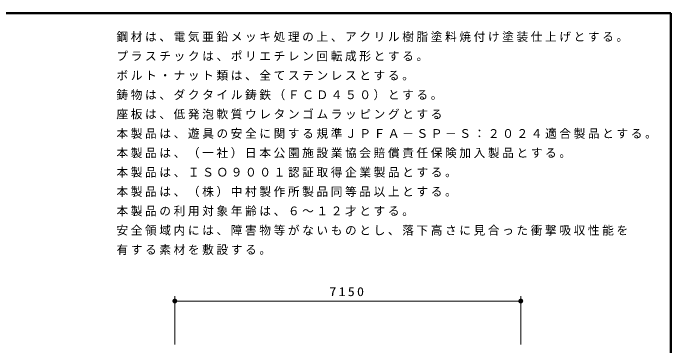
# Model space of a CAD drawing. Units: millimetres on the paper, with parts at other scales. Extents: x -385 to 0, y -5 to 267.
# Drawn here: x -135.9 to 0, y 198.3 to 267 of the extents above; entities that cross this region are included whole.
import ezdxf

# ---------------------------------------------------------------- set-up
doc = ezdxf.new("R2010")
doc.units = ezdxf.units.MM
doc.layers.add('LY_1', color=4, linetype='Continuous', lineweight=25)
doc.layers.add('LY_2', color=7, linetype='Continuous', lineweight=13)
doc.styles.add('ＭＳ ゴシック', font='')
doc.styles.get('ＭＳ ゴシック').set_extended_font_data('MS Gothic')

# ---------------------------------------------------------------- blocks, each defined once
blk = doc.blocks.new('filled_dot')
at = {"color": 0, "linetype": 'Continuous', "lineweight": -2, "const_width": 1.25}
blk.add_lwpolyline([(-0.625, 0, 1), (0.625, 0, 1)], format="xyb", close=True, dxfattribs=at)

msp = doc.modelspace()

# ---------------------------------------------------------------- linework, layer by layer
at = {"layer": 'LY_1', "color": 7, "lineweight": 13}
for p, q in [((-102.518, 198.516), (-102.518, 208.516)), ((-31.018, 198.516), (-31.018, 208.516)), ((-102.518, 207.516), (-31.018, 207.516))]:
    msp.add_line(p, q, dxfattribs=at)
at = {"layer": 'LY_2', "lineweight": 50}
for p, q in [((0, 267), (-385, 267)), ((0, 0), (0, 267))]:
    msp.add_line(p, q, dxfattribs=at)

# ---------------------------------------------------------------- block references
at = {"layer": 'LY_1', "color": 7, "lineweight": 13, "xscale": 0.4, "yscale": 0.4}
msp.add_blockref('filled_dot', (-102.518, 207.516), dxfattribs=at)
at = {"layer": 'LY_1', "color": 7, "lineweight": 13, "xscale": 0.4, "yscale": 0.4, "rotation": 180}
msp.add_blockref('filled_dot', (-31.018, 207.516), dxfattribs=at)

# ---------------------------------------------------------------- texts
at = {"layer": 'LY_1', "color": 2, "char_height": 1.76, "attachment_point": 1, "style": 'ＭＳ ゴシック'}
for s, insert in [('\\T1.23;鋼材は、電気亜鉛メッキ処理の上、アクリル樹脂塗料焼付け塗装仕上げとする。', (-114.58, 262.999)), ('\\T1.23;プラスチックは、ポリエチレン回転成形とする。', (-114.58, 258.999)), ('\\T1.23;ボルト・ナット類は、全てステンレスとする。', (-114.58, 254.999)), ('\\T1.23;鋳物は、ダクタイル鋳鉄（ＦＣＤ４５０）とする。', (-114.58, 250.999)), ('\\T1.23;座板は、低発泡軟質ウレタンゴムラッピングとする', (-114.58, 246.999)), ('\\T1.23;本製品は、遊具の安全に関する規準ＪＰＦＡ－ＳＰ－Ｓ：２０２４適合製品とする。', (-114.58, 242.999)), ('\\T1.23;本製品は、（一社）日本公園施設業協会賠償責任保険加入製品とする。', (-114.58, 238.999)), ('\\T1.23;本製品は、ＩＳＯ９００１認証取得企業製品とする。', (-114.58, 234.999)), ('\\T1.23;本製品は、（株）中村製作所製品同等品以上とする。', (-114.58, 230.999)), ('\\T1.23;本製品の利用対象年齢は、６～１２才とする。', (-114.58, 226.999)), ('\\T1.23;安全領域内には、障害物等がないものとし、落下高さに見合った衝撃吸収性能を', (-114.58, 222.999)), ('\\T1.23;有する素材を敷設する。', (-114.58, 218.999))]:
    msp.add_mtext(s, dxfattribs=dict(at, insert=insert))
at = {"layer": 'LY_1', "color": 7, "insert": (-66.768, 208.516), "char_height": 1.833, "attachment_point": 8, "style": 'ＭＳ ゴシック'}
msp.add_mtext('\\T1.33;\\W1.15;7150', dxfattribs=at)

doc.saveas('drawing.dxf')
